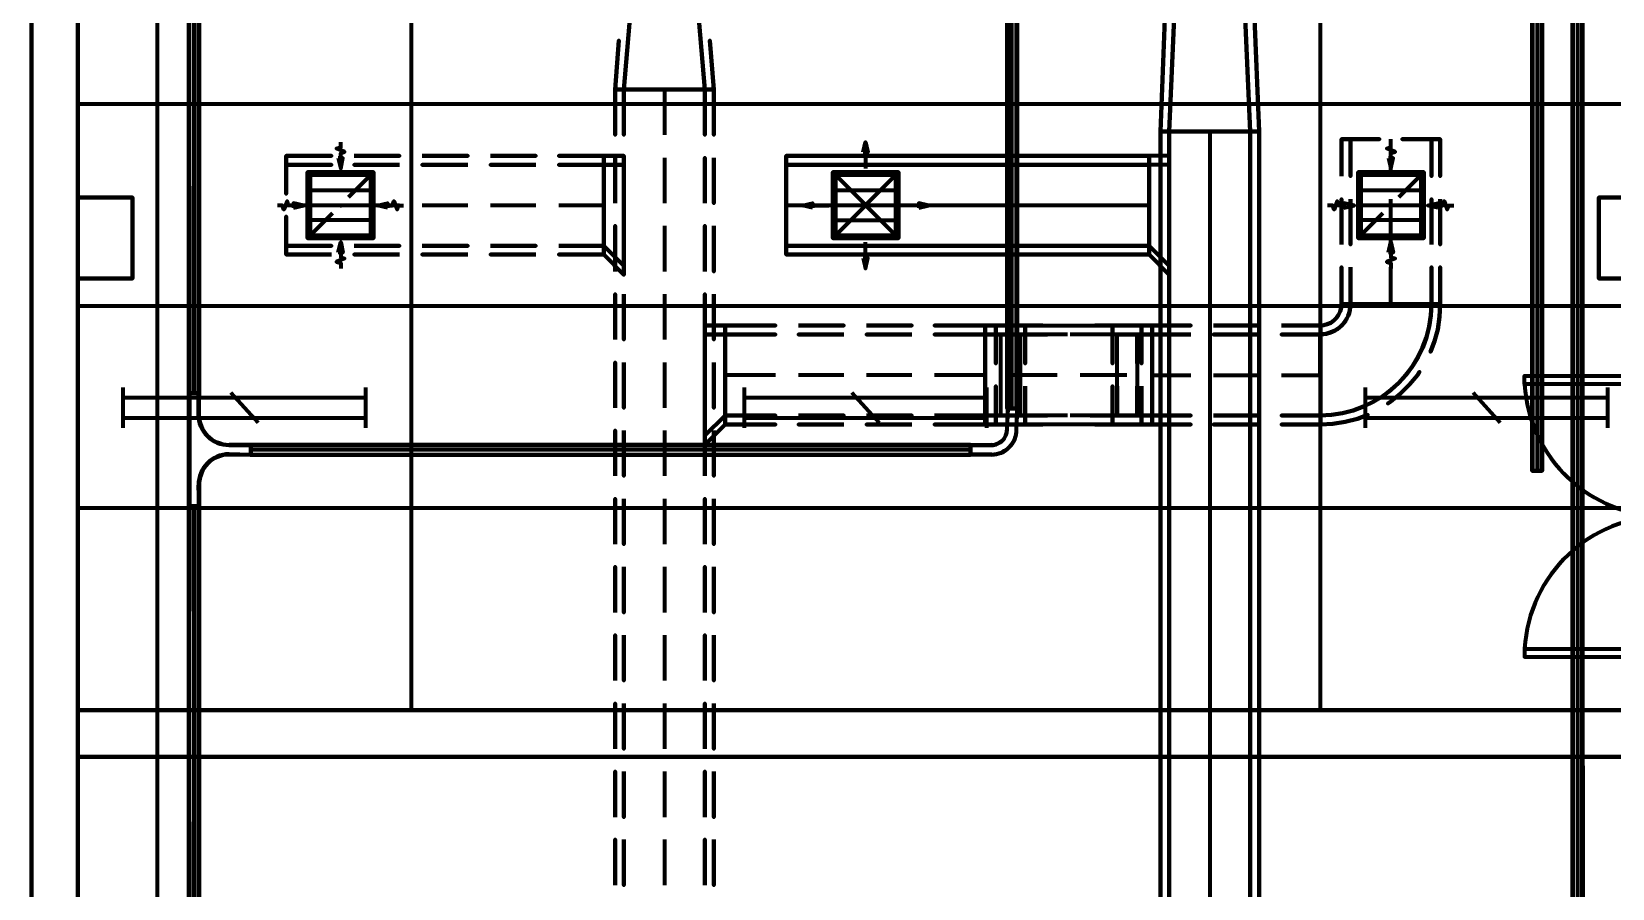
# Model space of a CAD drawing. Extents: x 0 to 1153, y 0 to 816.
# Drawn here: x 628.5 to 679.1, y 647.1 to 674.5 of the extents above; entities that cross this region are included whole.
import ezdxf

# ---------------------------------------------------------------- set-up
doc = ezdxf.new("R2010")
doc.units = 0
doc.header["$MEASUREMENT"] = 0
for name, color, linetype in [('Arch', 7, 'Continuous'), ('Hatch', 7, 'Continuous'), ('HVAC', 7, 'Continuous')]:
    doc.layers.add(name, color=color, linetype=linetype)

msp = doc.modelspace()

# ---------------------------------------------------------------- linework, layer by layer
at = {"layer": 'Arch', "color": 11, "linetype": 'Continuous', "lineweight": 211}
for p, q in [((632.523, 361.77), (632.523, 717.391)), ((640.641, 697.579), (640.641, 652.759)), ((669.745, 697.579), (669.745, 652.759)), ((680.413, 672.158), (629.973, 672.158)), ((655.193, 670.623), (655.193, 670.105)), ((653.5, 668.92), (654.018, 668.92)), ((656.897, 668.92), (656.378, 668.92)), ((655.193, 667.226), (655.193, 667.745)), ((680.413, 665.692), (629.973, 665.692)), ((680.413, 659.225), (629.973, 659.225))]:
    msp.add_line(p, q, dxfattribs=at)
for points in [[(680.413, 697.579), (629.973, 697.548), (628.491, 697.548), (629.973, 697.579), (629.973, 669.174), (631.719, 669.174), (631.719, 666.581), (629.973, 666.581), (629.973, 652.759), (629.973, 651.267), (680.413, 651.267), (629.973, 651.267), (629.973, 640.419)], [(628.491, 632.354), (628.491, 697.548), (628.491, 633.095)], [(629.973, 640.419), (629.973, 651.267), (629.973, 652.759), (680.413, 652.759), (629.973, 652.759), (629.973, 666.581), (631.719, 666.581), (631.719, 669.174), (629.973, 669.174), (629.973, 697.579), (680.413, 697.579)], [(629.973, 632.354), (629.973, 697.548), (629.973, 631.603)], [(638.387, 670.433), (638.387, 670.592), (638.514, 670.634), (638.249, 670.74), (638.387, 670.782), (638.387, 670.941)], [(672.01, 670.433), (672.01, 670.592), (672.147, 670.634), (671.883, 670.74), (672.01, 670.782), (672.01, 670.941)], [(680.413, 669.174), (678.677, 669.174), (678.677, 666.581), (680.413, 666.581)], [(680.413, 666.581), (678.677, 666.581), (678.677, 669.174), (680.413, 669.174)], [(636.873, 668.92), (636.714, 668.92), (636.672, 669.057), (636.566, 668.793), (636.524, 668.92), (636.365, 668.92)], [(639.889, 668.92), (640.048, 668.92), (640.091, 669.057), (640.196, 668.793), (640.239, 668.92), (640.397, 668.92)], [(670.507, 668.92), (670.348, 668.92), (670.295, 669.057), (670.2, 668.793), (670.158, 668.92), (669.988, 668.92)], [(673.513, 668.92), (673.682, 668.92), (673.724, 669.057), (673.82, 668.793), (673.873, 668.92), (674.031, 668.92)], [(638.387, 667.417), (638.387, 667.258), (638.514, 667.216), (638.249, 667.11), (638.387, 667.068), (638.387, 666.898)], [(672.01, 667.417), (672.01, 667.258), (672.147, 667.216), (671.883, 667.11), (672.01, 667.068), (672.01, 666.898)], [(676.296, 654.727), (680.783, 654.727), (680.783, 654.113), (680.847, 654.113)], [(680.413, 652.759), (629.973, 652.759), (680.413, 652.759)], [(680.413, 640.419), (680.413, 651.267), (629.973, 651.267), (680.413, 651.267), (680.413, 640.419)]]:
    msp.add_lwpolyline(points, dxfattribs=at)
for points in [[(680.413, 697.579), (629.973, 697.579), (629.973, 652.759), (680.413, 652.759), (680.413, 697.579), (629.973, 697.579), (629.973, 652.759), (680.413, 652.759)], [(655.119, 670.623), (655.193, 670.941), (655.267, 670.623)], [(638.302, 670.433), (638.387, 670.105), (638.461, 670.433)], [(671.936, 670.433), (672.01, 670.105), (672.084, 670.433)], [(636.873, 668.845), (637.201, 668.92), (636.873, 668.994)], [(639.889, 668.845), (639.561, 668.92), (639.889, 668.994)], [(653.5, 668.845), (653.172, 668.92), (653.5, 668.994)], [(656.897, 668.845), (657.214, 668.92), (656.897, 668.994)], [(670.507, 668.845), (670.835, 668.92), (670.507, 668.994)], [(673.513, 668.845), (673.195, 668.92), (673.513, 668.994)], [(638.302, 667.417), (638.387, 667.745), (638.461, 667.417)], [(671.936, 667.417), (672.01, 667.745), (672.084, 667.417)], [(655.119, 667.226), (655.193, 666.898), (655.267, 667.226)]]:
    msp.add_lwpolyline(points, close=True, dxfattribs=at)
msp.add_lwpolyline([(676.296, 663.194), (676.296, 663.459), (680.783, 663.459), (680.783, 663.194), (676.296, 663.194, 0.397441), (680.778, 658.971, 0.397442), (676.296, 654.727), (676.296, 654.473), (680.783, 654.473), (681.048, 654.473), (681.048, 654.537), (681.27, 654.537), (681.27, 654.473), (681.545, 654.473), (681.545, 654.113), (681.482, 654.145)], format="xyb", dxfattribs=at)
at = {"layer": 'Hatch', "color": 5, "linetype": 'Continuous', "lineweight": 211}
for p, q in [((633.698, 662.908), (633.698, 689.462)), ((659.881, 662.421), (659.881, 689.462)), ((676.698, 689.462), (676.698, 660.421)), ((677.989, 689.462), (677.989, 638.175)), ((631.423, 661.797), (631.423, 663.088)), ((639.191, 661.797), (639.191, 663.088)), ((651.319, 661.797), (651.319, 663.088)), ((659.077, 661.797), (659.077, 663.088)), ((671.206, 661.797), (671.206, 663.088)), ((678.963, 661.797), (678.963, 663.088)), ((639.191, 662.76), (631.423, 662.76)), ((635.741, 661.956), (634.873, 662.919)), ((659.077, 662.76), (651.319, 662.76)), ((655.627, 661.956), (654.759, 662.919)), ((678.963, 662.76), (671.206, 662.76)), ((675.513, 661.956), (674.645, 662.919)), ((639.191, 662.114), (631.423, 662.114)), ((659.077, 662.114), (651.319, 662.114)), ((678.963, 662.114), (671.206, 662.114)), ((658.558, 661.098), (635.508, 661.098)), ((633.698, 645.827), (633.698, 659.289))]:
    msp.add_line(p, q, dxfattribs=at)
for points in [[(676.846, 689.462), (676.846, 690.139), (676.857, 689.462), (676.857, 690.139), (676.857, 689.462), (676.55, 689.462), (676.55, 660.421), (676.54, 689.462), (676.54, 660.421), (676.54, 689.462), (676.857, 689.462), (676.857, 660.421), (676.846, 689.462), (676.857, 660.421), (676.54, 660.421), (676.846, 660.421), (676.857, 689.462), (676.54, 689.462)], [(659.723, 662.421), (660.03, 662.421), (660.03, 689.462), (660.051, 662.421), (660.051, 689.462), (660.051, 662.421), (659.723, 662.421), (659.723, 689.462), (659.744, 662.421), (659.723, 689.462), (660.051, 689.462), (659.744, 689.462), (659.723, 662.421), (660.051, 662.421)], [(635.508, 661.257), (635.508, 661.247), (635.508, 661.257), (634.82, 661.257), (635.508, 661.247)], [(658.558, 661.257), (659.236, 661.257), (658.558, 661.247), (659.236, 661.247), (658.558, 661.257), (658.558, 660.94)], [(659.236, 660.95), (658.558, 660.95), (659.236, 660.94), (658.558, 660.94)]]:
    msp.add_lwpolyline(points, close=True, dxfattribs=at)
msp.add_lwpolyline([(633.857, 689.462), (633.857, 662.908), (633.529, 662.908), (633.857, 662.908), (633.825, 662.236, 0.414198), (634.82, 661.247), (635.508, 661.247), (658.558, 661.247), (635.508, 661.257), (658.558, 661.257), (635.508, 661.257), (635.508, 660.94), (634.82, 660.95), (635.508, 660.95), (635.508, 660.94), (658.558, 660.94), (635.508, 660.95), (658.558, 660.94), (658.558, 661.257), (658.558, 660.95), (635.508, 660.94), (635.508, 661.257), (635.508, 660.94), (634.815, 660.961, 0.414183), (633.836, 659.966), (633.836, 659.289), (633.55, 659.289), (633.55, 662.908), (633.836, 662.908), (633.846, 662.236, 0.414223), (634.815, 661.247, -0.414198), (633.846, 662.236, 0.414223), (634.82, 661.247), (635.508, 661.247), (635.508, 660.95), (634.815, 660.94, 0.414223), (633.846, 659.971, -0.414223), (634.815, 660.961, 0.414183), (633.857, 659.966), (633.857, 659.289), (633.857, 659.289), (633.836, 659.966), (633.857, 659.289), (633.529, 659.289), (633.529, 662.908), (633.55, 662.908), (633.55, 659.289), (633.529, 659.289), (633.529, 662.908), (633.529, 689.462), (633.55, 662.908), (633.55, 689.462), (633.529, 662.908), (633.857, 662.908), (633.836, 662.231), (633.836, 662.908), (633.836, 662.908), (633.836, 689.462), (633.857, 662.908), (633.857, 689.462)], format="xyb", dxfattribs=at)
for points in [[(677.852, 638.175), (677.852, 689.462), (677.831, 638.175), (677.831, 689.462), (678.159, 689.462), (677.831, 689.462), (677.831, 638.175)], [(678.159, 638.175), (678.159, 689.462), (678.138, 638.175), (678.138, 689.462), (678.159, 638.175)], [(633.857, 662.908), (633.857, 662.908), (633.857, 662.908)], [(635.508, 660.94), (635.508, 660.94), (635.508, 660.94)], [(633.529, 645.827), (633.529, 659.289), (633.55, 645.827), (633.55, 659.289), (633.529, 645.827)], [(633.836, 645.827), (633.836, 659.289), (633.857, 645.827), (633.857, 659.289), (633.529, 659.289), (633.857, 659.289), (633.857, 659.289), (633.857, 645.827)]]:
    msp.add_lwpolyline(points, dxfattribs=at)
for points in [[(660.03, 661.744), (660.051, 662.421), (660.019, 661.749, -0.414226), (659.23, 660.94, 0.414235), (660.03, 661.744), (660.051, 662.421), (660.019, 661.749, -0.414226), (659.23, 660.94, 0.414235)], [(659.723, 661.744), (659.744, 662.421), (659.712, 661.749, -0.414213), (659.23, 661.247, 0.414227), (659.723, 661.744), (659.744, 662.421), (659.712, 661.749, -0.414213), (659.23, 661.247, 0.414227)]]:
    msp.add_lwpolyline(points, format="xyb", close=True, dxfattribs=at)
for p in [(633.529, 662.908), (633.55, 662.908), (633.857, 662.908), (635.508, 661.257), (635.508, 661.247), (635.508, 660.94), (633.529, 659.289), (633.857, 659.289)]:
    msp.add_point(p, dxfattribs=at)
at = {"layer": 'HVAC', "color": 6, "linetype": 'Continuous', "lineweight": 211}
for p, q in [((648.758, 672.624), (648.758, 671.174)), ((666.221, 671.28), (666.221, 640.577)), ((672.01, 669.851), (672.01, 671.036)), ((648.758, 670.444), (648.758, 668.994)), ((656.167, 667.957), (656.167, 669.893)), ((637.413, 669.406), (639.35, 669.406)), ((654.23, 669.406), (656.167, 669.406)), ((671.047, 669.406), (672.984, 669.406)), ((638.09, 668.92), (636.64, 668.92)), ((639.35, 668.92), (637.413, 668.92)), ((640.27, 668.92), (638.821, 668.92)), ((642.461, 668.92), (641.001, 668.92)), ((644.641, 668.92), (643.181, 668.92)), ((646.811, 668.92), (645.372, 668.92)), ((664.273, 668.92), (652.653, 668.92)), ((656.167, 668.92), (654.23, 668.92)), ((672.984, 668.92), (671.047, 668.92)), ((672.01, 667.671), (672.01, 669.121)), ((639.35, 668.443), (637.413, 668.443)), ((648.758, 668.263), (648.758, 666.803)), ((654.23, 668.443), (656.167, 668.443)), ((672.984, 668.443), (671.047, 668.443)), ((672.01, 665.755), (672.01, 666.941)), ((648.758, 666.083), (648.758, 664.623)), ((648.758, 663.893), (648.758, 662.443)), ((652.314, 663.49), (650.695, 663.49)), ((654.494, 663.49), (653.045, 663.49)), ((656.675, 663.49), (655.225, 663.49)), ((659.024, 663.49), (657.405, 663.49)), ((661.331, 663.49), (659.839, 663.49)), ((663.564, 663.49), (662.062, 663.49)), ((664.369, 663.49), (665.607, 663.49)), ((666.337, 663.49), (667.787, 663.49)), ((668.517, 663.49), (669.756, 663.49)), ((648.758, 661.712), (648.758, 660.262)), ((648.758, 659.532), (648.758, 658.072)), ((648.758, 657.352), (648.758, 655.891)), ((648.758, 655.161), (648.758, 653.711)), ((648.758, 652.981), (648.758, 651.531)), ((648.758, 650.801), (648.758, 649.34)), ((648.758, 648.621), (648.758, 647.16))]:
    msp.add_line(p, q, dxfattribs=at)
for points in [[(664.633, 671.28), (667.798, 671.28), (664.633, 671.28), (664.792, 675.164), (667.639, 675.164), (667.798, 671.28), (667.798, 640.577), (667.798, 671.28), (667.639, 675.164), (664.792, 675.164), (664.792, 690.033), (664.792, 675.164), (667.639, 675.164), (667.639, 690.033), (664.792, 690.033), (667.639, 690.033), (667.639, 675.164), (664.792, 675.164), (664.633, 671.28), (667.798, 671.28), (664.633, 671.28), (664.633, 640.577), (667.798, 640.577), (664.633, 640.577)], [(649.721, 676.508), (647.785, 676.508), (647.457, 672.624), (650.049, 672.624), (647.457, 672.624), (647.457, 671.174), (647.457, 672.624), (647.785, 676.508), (649.721, 676.508), (650.049, 672.624), (650.049, 671.174), (650.049, 672.624), (649.118, 672.624), (650.335, 672.624), (650.208, 674.201), (650.335, 672.624), (650.335, 671.174), (650.335, 672.624), (649.118, 672.624), (650.049, 672.624), (649.721, 676.508), (647.785, 676.508), (649.721, 676.508), (649.721, 677.407)], [(648.388, 672.624), (647.457, 672.624), (648.388, 672.624), (647.171, 672.624), (647.298, 674.201), (647.171, 672.624), (647.171, 671.174), (647.171, 672.624), (648.388, 672.624), (647.171, 672.624)], [(664.919, 671.28), (664.919, 640.577), (664.919, 671.28), (667.512, 671.28)], [(671.65, 671.036), (670.433, 671.036), (671.65, 671.036), (670.719, 671.036)], [(672.38, 671.036), (673.312, 671.036), (673.312, 669.851), (673.312, 671.036), (672.38, 671.036), (673.597, 671.036)], [(636.64, 669.29), (636.64, 670.221), (638.09, 670.221), (636.64, 670.221), (636.64, 669.29), (636.64, 670.507)], [(646.811, 669.29), (646.811, 670.507), (647.457, 670.507), (647.457, 668.994), (647.457, 670.444), (647.457, 668.962), (647.457, 670.507), (646.811, 670.507), (645.372, 670.507), (646.811, 670.507), (646.811, 669.29), (646.811, 670.221), (645.372, 670.221), (646.811, 670.221), (646.811, 669.29), (646.811, 670.507)], [(646.811, 670.221), (647.457, 670.221), (647.457, 666.983), (646.811, 667.628), (646.811, 670.221), (646.811, 667.628), (647.457, 666.983), (647.457, 670.221), (647.457, 670.221), (646.811, 670.221), (647.457, 670.221), (647.457, 666.983), (646.811, 667.628), (646.811, 670.221), (646.811, 667.628), (647.457, 666.983), (647.457, 670.221), (647.457, 670.221), (646.811, 670.221), (647.457, 670.221), (647.457, 666.983), (646.811, 667.628), (646.811, 670.221), (646.811, 667.628), (647.457, 666.983), (647.457, 670.221)], [(664.273, 670.507), (664.273, 667.343), (664.919, 666.697), (664.919, 670.507), (664.273, 670.507), (664.273, 667.343), (652.653, 667.343), (664.273, 667.343), (664.919, 666.697), (664.919, 670.507), (664.273, 670.507), (664.273, 667.343), (664.273, 670.507), (652.653, 670.507), (652.653, 667.343), (652.653, 670.507)], [(664.273, 667.628), (664.919, 666.983), (664.919, 670.221), (664.273, 670.221), (664.273, 667.628), (664.919, 666.983), (664.919, 670.221), (664.919, 670.221), (664.273, 670.221), (664.273, 670.221), (664.273, 667.628), (664.919, 666.983), (664.919, 670.221), (664.273, 670.221), (664.273, 667.628), (664.919, 666.983), (664.919, 670.221), (664.919, 670.221), (664.273, 670.221), (664.273, 670.221), (664.273, 667.628), (664.919, 666.983), (664.919, 670.221), (664.273, 670.221), (664.273, 667.628), (664.919, 666.983), (664.919, 670.221), (664.273, 670.221), (652.653, 670.221), (664.273, 670.221), (664.273, 667.628), (664.273, 670.221), (664.273, 667.628), (652.653, 667.628), (652.653, 670.221), (652.653, 667.628)], [(639.434, 667.872), (639.434, 669.978), (637.328, 669.978), (637.328, 667.872), (639.434, 667.872), (637.328, 667.872), (637.328, 669.978), (639.434, 669.978)], [(637.413, 669.893), (639.35, 669.893), (637.413, 669.893), (637.413, 667.957), (637.413, 669.893), (639.35, 669.893), (639.35, 667.957), (637.413, 667.957), (637.413, 669.893), (639.35, 669.893), (639.35, 667.957), (637.413, 667.957), (637.413, 669.893), (639.35, 669.893), (639.35, 667.957), (637.413, 667.957), (637.413, 669.893), (639.35, 669.893), (639.35, 667.957), (637.413, 667.957), (637.413, 669.893), (639.35, 669.893), (639.35, 667.957), (637.413, 667.957)], [(656.251, 667.872), (656.251, 669.978), (654.145, 669.978), (654.145, 667.872), (656.251, 667.872), (654.145, 667.872), (654.145, 669.978), (656.251, 669.978)], [(673.068, 667.872), (673.068, 669.978), (670.962, 669.978), (670.962, 667.872), (673.068, 667.872), (670.962, 667.872), (670.962, 669.978), (673.068, 669.978)], [(671.047, 669.893), (672.984, 669.893), (672.984, 667.957), (671.047, 667.957), (671.047, 669.893), (672.984, 669.893), (672.984, 667.957), (671.047, 667.957), (671.047, 669.893), (672.984, 669.893), (672.984, 667.957), (671.047, 667.957), (671.047, 669.893), (672.984, 669.893), (672.984, 667.957), (671.047, 667.957), (671.047, 669.893), (671.047, 669.893), (671.047, 667.957), (671.047, 669.893), (672.984, 669.893), (671.047, 669.893), (672.984, 669.893), (672.984, 667.957), (671.047, 667.957)], [(636.64, 668.56), (636.64, 667.343), (636.64, 668.56), (636.64, 667.628)], [(646.811, 667.343), (646.811, 668.56), (646.811, 667.343), (647.457, 666.697), (647.457, 668.263), (647.457, 666.803), (647.457, 668.242), (647.457, 666.697), (646.811, 667.343), (646.811, 668.56), (646.811, 667.628), (646.811, 668.56), (646.811, 667.343), (645.372, 667.343)], [(670.433, 665.755), (671.65, 665.755), (670.433, 665.755), (670.422, 665.639), (670.391, 665.522), (670.338, 665.416), (670.274, 665.321), (670.19, 665.237), (670.094, 665.162), (669.978, 665.12), (669.872, 665.088), (669.756, 665.078), (669.756, 663.861), (669.756, 665.078), (669.756, 663.861), (669.756, 664.782), (669.756, 663.861), (669.756, 665.078), (669.872, 665.088), (669.978, 665.12), (670.094, 665.162), (670.19, 665.237), (670.274, 665.321), (670.338, 665.416), (670.391, 665.522), (670.422, 665.639), (670.433, 665.755), (671.65, 665.755), (670.719, 665.755), (671.65, 665.755), (670.433, 665.755), (670.433, 666.941)], [(672.38, 665.755), (673.312, 665.755), (672.38, 665.755), (673.597, 665.755), (673.576, 665.353), (673.513, 664.951), (673.407, 664.57), (673.28, 664.231), (673.407, 664.57), (673.513, 664.951), (673.576, 665.353), (673.597, 665.755), (673.597, 666.941), (673.597, 665.755), (672.38, 665.755), (673.597, 665.755)], [(673.312, 665.755), (670.719, 665.755), (673.312, 665.755), (670.719, 665.755), (673.312, 665.755), (670.719, 665.755)], [(650.695, 662.199), (650.695, 664.782), (650.049, 664.782), (650.049, 661.554), (650.695, 662.199), (650.695, 664.782), (650.695, 664.782), (650.049, 664.782), (650.049, 661.554), (650.695, 662.199), (650.695, 664.782), (650.049, 664.782), (650.049, 661.554), (650.695, 662.199), (650.695, 664.782), (650.695, 664.782), (650.049, 664.782), (650.049, 661.554), (650.695, 662.199), (650.695, 664.782), (650.049, 664.782), (650.049, 661.554), (650.695, 662.199), (650.049, 661.554), (650.049, 664.782), (650.695, 664.782), (650.695, 663.861), (650.695, 665.078), (650.695, 663.861), (650.695, 665.078), (650.695, 663.861), (650.695, 664.782), (652.314, 664.782), (650.695, 664.782), (650.695, 662.199), (652.314, 662.199)], [(650.695, 665.078), (650.049, 665.078), (650.049, 663.533), (650.049, 665.078), (650.695, 665.078), (652.314, 665.078)], [(660.305, 665.078), (659.024, 665.078), (660.305, 665.078), (660.305, 663.861)], [(659.511, 662.199), (659.024, 662.199), (660.157, 662.199), (660.157, 664.782), (659.511, 664.782), (659.024, 664.782), (659.024, 662.199), (659.024, 664.782), (659.511, 664.782), (659.511, 662.199), (660.157, 662.199), (659.024, 662.199), (659.024, 664.782), (659.024, 662.199), (659.511, 662.199), (660.157, 662.199), (660.157, 664.782), (659.511, 664.782), (659.511, 662.199), (659.024, 662.199), (660.157, 662.199), (660.157, 664.782), (659.511, 664.782)], [(663.892, 662.199), (664.369, 662.199), (663.247, 662.199), (663.247, 664.782), (663.892, 664.782), (664.369, 664.782), (664.369, 662.199), (664.369, 664.782), (663.892, 664.782), (663.892, 662.199), (663.247, 662.199), (664.369, 662.199), (664.369, 664.782), (664.369, 662.199), (663.892, 662.199), (663.247, 662.199), (663.247, 664.782), (663.892, 664.782), (663.892, 662.199), (664.369, 662.199), (663.247, 662.199), (663.247, 664.782), (663.892, 664.782), (663.892, 662.199), (663.247, 662.199)], [(672.01, 662.644), (672.327, 662.898), (672.613, 663.183), (672.867, 663.49), (672.931, 663.596), (672.867, 663.49), (672.613, 663.183), (672.327, 662.898), (672.01, 662.644), (671.915, 662.58)], [(650.695, 663.13), (650.695, 661.903), (650.695, 663.13), (650.695, 661.903), (650.049, 661.257), (650.049, 662.802), (650.049, 661.257), (650.695, 661.903), (652.314, 661.903), (650.695, 661.903), (650.695, 663.13), (650.695, 662.199)], [(659.024, 663.13), (659.024, 661.903), (659.024, 663.13), (659.024, 661.903), (657.405, 661.903), (659.024, 661.903), (659.024, 663.13), (659.024, 662.199)], [(664.369, 663.13), (664.369, 662.199), (665.607, 662.199), (664.369, 662.199), (664.369, 663.13), (664.369, 661.903), (665.607, 661.903), (664.369, 661.903), (664.369, 663.13), (664.369, 661.903)], [(670.158, 661.924), (670.549, 661.987), (670.941, 662.093), (671.28, 662.22), (670.941, 662.093), (670.549, 661.987), (670.158, 661.924), (669.756, 661.903)]]:
    msp.add_lwpolyline(points, close=True, dxfattribs=at)
for points in [[(667.512, 640.577), (667.512, 671.28), (667.343, 675.164), (667.343, 690.033), (667.343, 675.164), (665.088, 675.164), (664.919, 671.28), (665.088, 675.164), (667.343, 675.164), (665.088, 675.164), (665.088, 690.033), (667.343, 690.033), (665.088, 690.033), (665.088, 675.164), (667.343, 675.164), (667.512, 671.28), (664.919, 671.28), (667.512, 671.28), (667.512, 640.577)], [(650.335, 672.624), (649.118, 672.624), (650.335, 672.624)], [(670.433, 669.851), (670.433, 671.036), (670.433, 669.851)], [(670.719, 671.036), (670.719, 669.851), (670.719, 671.036)], [(673.597, 671.036), (673.597, 669.851), (673.597, 671.036)], [(636.64, 670.507), (638.09, 670.507), (636.64, 670.507)], [(638.821, 670.507), (640.27, 670.507), (638.821, 670.507)], [(640.27, 670.221), (638.821, 670.221), (640.27, 670.221)], [(641.001, 670.507), (642.461, 670.507), (641.001, 670.507)], [(642.461, 670.221), (641.001, 670.221), (642.461, 670.221)], [(643.181, 670.507), (644.641, 670.507), (643.181, 670.507)], [(644.641, 670.221), (643.181, 670.221), (644.641, 670.221)], [(647.171, 668.994), (647.171, 670.444), (647.171, 668.994)], [(647.457, 670.221), (647.457, 670.221), (647.457, 670.221)], [(650.049, 668.994), (650.049, 670.444), (650.049, 668.994)], [(650.335, 670.444), (650.335, 668.994), (650.335, 670.444)], [(664.273, 670.221), (664.273, 670.221), (664.273, 670.221)], [(664.919, 670.221), (664.919, 670.221), (664.919, 670.221)], [(638.122, 668.666), (637.402, 667.946), (637.413, 669.893), (637.402, 667.946), (639.36, 667.946), (637.402, 667.946), (639.36, 667.946), (639.35, 669.893), (639.35, 667.957), (639.35, 669.893), (637.413, 669.893), (639.35, 669.893), (637.413, 669.893), (637.402, 667.946), (637.402, 669.904), (639.35, 669.893), (639.36, 667.946), (637.402, 667.946), (637.413, 669.893), (639.35, 669.893), (639.35, 667.957), (639.35, 669.893), (637.413, 669.893), (637.402, 667.946), (639.35, 667.957), (637.402, 667.946), (639.35, 667.957), (639.35, 669.893), (638.641, 669.184)], [(639.35, 669.893), (639.35, 667.957), (637.413, 667.957)], [(654.23, 669.893), (656.167, 669.893), (654.23, 669.893), (654.23, 667.957), (654.23, 669.893), (656.167, 669.893), (656.167, 667.957), (654.23, 667.957), (654.23, 669.893), (656.167, 669.893), (656.167, 667.957), (654.23, 667.957), (654.23, 669.893), (656.167, 669.893), (656.167, 667.957), (654.23, 667.957), (654.23, 669.893), (656.167, 669.893), (656.167, 667.957), (654.23, 667.957), (654.23, 669.893), (654.23, 667.957), (656.167, 667.957), (656.167, 669.893), (656.167, 667.957), (654.23, 667.957), (656.167, 667.957), (654.23, 667.957), (656.167, 669.893), (654.23, 669.893), (656.167, 669.893), (656.167, 667.957), (656.167, 669.893), (654.23, 669.893), (654.23, 667.957), (654.23, 669.893), (654.23, 667.957), (656.167, 667.957), (656.167, 669.893), (654.23, 669.893), (654.23, 667.957), (656.167, 667.957), (656.167, 669.893), (654.23, 669.893), (656.167, 669.893), (654.23, 669.893), (654.23, 667.957), (654.23, 669.893), (656.167, 667.957), (654.23, 667.957), (656.167, 667.957), (656.167, 669.893), (656.167, 667.957), (654.23, 667.957)], [(671.756, 668.666), (671.036, 667.946), (671.047, 669.893), (671.036, 667.946), (672.984, 667.946), (671.036, 667.946), (672.984, 667.946), (672.984, 669.893), (672.984, 667.957), (672.984, 669.893), (671.047, 669.893), (672.984, 669.893), (671.047, 669.893), (671.036, 667.946), (671.036, 669.904), (672.984, 669.893), (672.984, 667.946), (671.036, 667.946), (671.047, 669.893), (672.984, 669.893), (672.984, 667.957), (671.036, 667.946), (671.047, 669.893), (672.984, 669.893), (672.984, 667.957), (671.036, 667.946), (672.984, 667.957), (672.984, 669.893), (672.274, 669.184)], [(672.984, 669.893), (672.984, 667.957), (671.047, 667.957)], [(638.387, 668.92), (638.387, 668.92), (638.387, 668.92)], [(655.193, 668.92), (655.193, 668.92), (655.193, 668.92)], [(670.433, 667.671), (670.433, 669.121), (670.433, 667.671)], [(670.719, 669.121), (670.719, 667.671), (670.719, 669.121)], [(672.01, 668.92), (672.01, 668.92), (672.01, 668.92)], [(673.312, 667.671), (673.312, 669.121), (673.312, 667.671)], [(673.597, 669.121), (673.597, 667.671), (673.597, 669.121)], [(647.171, 666.803), (647.171, 668.263), (647.171, 666.803)], [(650.049, 666.803), (650.049, 668.263), (650.049, 666.803)], [(650.335, 668.263), (650.335, 666.803), (650.335, 668.263)], [(636.64, 667.628), (638.09, 667.628), (636.64, 667.628)], [(638.821, 667.628), (640.27, 667.628), (638.821, 667.628)], [(641.001, 667.628), (642.461, 667.628), (641.001, 667.628)], [(643.181, 667.628), (644.641, 667.628), (643.181, 667.628)], [(645.372, 667.628), (646.811, 667.628), (645.372, 667.628)], [(672.984, 667.957), (672.984, 667.957), (672.984, 667.957)], [(638.09, 667.343), (636.64, 667.343), (638.09, 667.343)], [(640.27, 667.343), (638.821, 667.343), (640.27, 667.343)], [(642.461, 667.343), (641.001, 667.343), (642.461, 667.343)], [(644.641, 667.343), (643.181, 667.343), (644.641, 667.343)], [(670.719, 666.941), (670.719, 665.755), (670.719, 666.941)], [(647.171, 664.623), (647.171, 666.083), (647.171, 664.623)], [(647.457, 666.083), (647.457, 664.623), (647.457, 666.083)], [(650.049, 664.623), (650.049, 666.083), (650.049, 664.623)], [(650.335, 666.083), (650.335, 664.623), (650.335, 666.083)], [(650.049, 664.782), (650.049, 664.782), (650.049, 664.782)], [(650.695, 664.782), (650.695, 664.782), (650.695, 664.782)], [(653.045, 665.078), (654.494, 665.078), (653.045, 665.078)], [(654.494, 664.782), (653.045, 664.782), (654.494, 664.782)], [(655.225, 665.078), (656.675, 665.078), (655.225, 665.078)], [(656.675, 664.782), (655.225, 664.782), (656.675, 664.782)], [(661.659, 664.782), (660.157, 664.782), (659.024, 664.782), (657.405, 664.782), (659.024, 664.782), (660.157, 664.782), (659.024, 664.782), (659.024, 663.861), (659.024, 665.078), (659.024, 663.861), (659.024, 665.078), (657.405, 665.078), (659.024, 665.078), (659.024, 663.861), (659.024, 664.782), (659.024, 662.199), (659.024, 664.782), (659.511, 664.782), (661.014, 664.782)], [(660.866, 665.078), (659.363, 665.078), (659.363, 663.861), (659.363, 665.078), (660.305, 665.078), (661.808, 665.078)], [(660.157, 663.861), (660.157, 664.782), (659.511, 664.782), (659.511, 663.861)], [(661.596, 665.078), (663.099, 665.078), (663.099, 663.861), (663.099, 665.078), (664.369, 665.078), (664.369, 663.861), (664.369, 665.078), (664.369, 663.861), (664.369, 664.782), (664.369, 663.861), (664.369, 665.078), (665.607, 665.078), (664.369, 665.078), (663.099, 665.078), (664.03, 665.078), (662.538, 665.078)], [(663.247, 663.861), (663.247, 664.782), (663.892, 664.782), (664.369, 664.782), (664.369, 662.199), (664.369, 664.782), (663.247, 664.782), (664.369, 664.782), (663.247, 664.782), (661.744, 664.782)], [(663.892, 663.861), (663.892, 664.782), (662.39, 664.782)], [(664.03, 665.078), (664.03, 663.861), (664.03, 665.078)], [(665.607, 664.782), (664.369, 664.782), (665.607, 664.782)], [(666.337, 665.078), (667.787, 665.078), (666.337, 665.078)], [(667.787, 664.782), (666.337, 664.782), (667.787, 664.782)], [(668.517, 665.078), (669.756, 665.078), (668.517, 665.078)], [(647.171, 662.443), (647.171, 663.893), (647.171, 662.443)], [(647.457, 663.893), (647.457, 662.443), (647.457, 663.893)], [(650.049, 662.443), (650.049, 663.893), (650.049, 662.443)], [(650.335, 663.893), (650.335, 662.443), (650.335, 663.893)], [(661.808, 661.903), (660.305, 661.903), (659.363, 661.903), (659.363, 663.13), (659.363, 661.903), (660.866, 661.903)], [(659.511, 663.13), (659.511, 662.199), (660.157, 662.199), (659.511, 662.199), (661.014, 662.199)], [(661.659, 662.199), (660.157, 662.199), (660.157, 663.13)], [(660.305, 663.13), (660.305, 661.903), (660.305, 663.13)], [(662.538, 661.903), (664.03, 661.903), (663.099, 661.903), (663.099, 663.13), (663.099, 661.903), (661.596, 661.903)], [(663.247, 663.13), (663.247, 662.199), (661.744, 662.199)], [(662.39, 662.199), (663.892, 662.199), (663.892, 663.13)], [(664.03, 663.13), (664.03, 661.903), (664.03, 663.13)], [(653.045, 662.199), (654.494, 662.199), (653.045, 662.199)], [(655.225, 662.199), (656.675, 662.199), (655.225, 662.199)], [(657.405, 662.199), (659.024, 662.199), (657.405, 662.199)], [(666.337, 662.199), (667.787, 662.199), (666.337, 662.199)], [(647.171, 660.262), (647.171, 661.712), (647.171, 660.262)], [(647.457, 661.712), (647.457, 660.262), (647.457, 661.712)], [(650.049, 660.262), (650.049, 661.712), (650.049, 660.262)], [(650.335, 661.712), (650.335, 660.262), (650.335, 661.712)], [(654.494, 661.903), (653.045, 661.903), (654.494, 661.903)], [(656.675, 661.903), (655.225, 661.903), (656.675, 661.903)], [(660.305, 661.903), (659.024, 661.903), (660.305, 661.903)], [(663.099, 661.903), (664.369, 661.903), (663.099, 661.903)], [(667.787, 661.903), (666.337, 661.903), (667.787, 661.903)], [(647.171, 658.072), (647.171, 659.532), (647.171, 658.072)], [(647.457, 659.532), (647.457, 658.072), (647.457, 659.532)], [(650.049, 658.072), (650.049, 659.532), (650.049, 658.072)], [(650.335, 659.532), (650.335, 658.072), (650.335, 659.532)], [(647.171, 655.891), (647.171, 657.352), (647.171, 655.891)], [(647.457, 657.352), (647.457, 655.891), (647.457, 657.352)], [(650.049, 655.891), (650.049, 657.352), (650.049, 655.891)], [(650.335, 657.352), (650.335, 655.891), (650.335, 657.352)], [(647.171, 653.711), (647.171, 655.161), (647.171, 653.711)], [(647.457, 655.161), (647.457, 653.711), (647.457, 655.161)], [(650.049, 653.711), (650.049, 655.161), (650.049, 653.711)], [(650.335, 655.161), (650.335, 653.711), (650.335, 655.161)], [(647.171, 651.531), (647.171, 652.981), (647.171, 651.531)], [(647.457, 652.981), (647.457, 651.531), (647.457, 652.981)], [(650.049, 651.531), (650.049, 652.981), (650.049, 651.531)], [(650.335, 652.981), (650.335, 651.531), (650.335, 652.981)], [(647.171, 649.34), (647.171, 650.801), (647.171, 649.34)], [(647.457, 650.801), (647.457, 649.34), (647.457, 650.801)], [(650.049, 649.34), (650.049, 650.801), (650.049, 649.34)], [(650.335, 650.801), (650.335, 649.34), (650.335, 650.801)], [(647.171, 647.16), (647.171, 648.621), (647.171, 647.16)], [(647.457, 648.621), (647.457, 647.16), (647.457, 648.621)], [(650.049, 647.16), (650.049, 648.621), (650.049, 647.16)], [(650.335, 648.621), (650.335, 647.16), (650.335, 648.621)]]:
    msp.add_lwpolyline(points, dxfattribs=at)
for points in [[(669.756, 663.13), (669.75, 662.199, 0.414213), (673.312, 665.76, -0.414213), (669.75, 662.199, 0.414213), (673.312, 665.76, -0.414213), (669.75, 662.199, 0.414213), (673.312, 665.755), (673.312, 666.941), (673.312, 665.76, -0.414213), (669.756, 662.199), (668.517, 662.199), (669.756, 662.199), (669.756, 663.13), (669.756, 661.903), (668.517, 661.903), (669.756, 661.903), (669.756, 663.13), (669.756, 661.903)], [(669.756, 664.782), (669.756, 662.199), (669.756, 664.782), (669.756, 662.199), (669.756, 664.782), (669.756, 662.199), (669.75, 664.792, 0.414207), (670.719, 665.76, -0.414207), (669.75, 664.792, 0.414207), (670.719, 665.76, -0.414207), (669.75, 664.792, 0.414207), (670.719, 665.76, -0.414207), (669.756, 664.782), (668.517, 664.782)]]:
    msp.add_lwpolyline(points, format="xyb", close=True, dxfattribs=at)
for p in [(646.811, 670.221), (646.811, 670.221), (646.811, 670.221), (647.457, 670.221), (647.457, 670.221), (647.457, 670.221), (664.273, 670.221), (664.273, 670.221), (664.273, 670.221), (664.919, 670.221), (664.919, 670.221), (664.919, 670.221), (671.047, 669.893), (671.047, 669.893), (671.047, 669.893), (638.387, 668.92), (655.193, 668.92), (672.01, 668.92), (672.984, 667.957), (650.049, 664.782), (650.695, 664.782), (650.695, 664.782), (650.695, 664.782)]:
    msp.add_point(p, dxfattribs=at)

doc.saveas('drawing.dxf')
